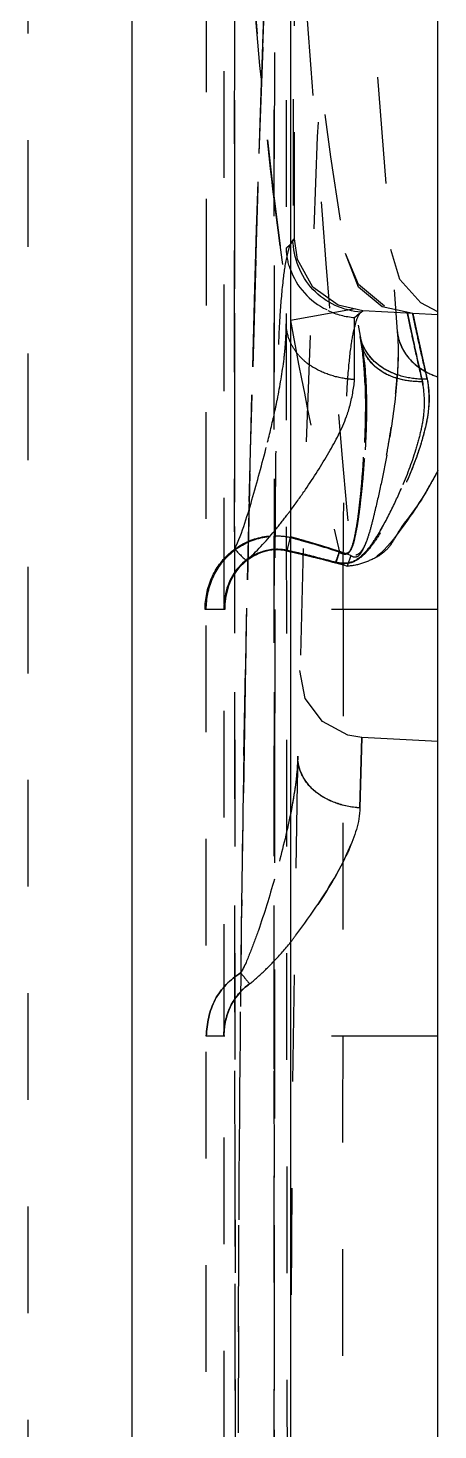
# Model space of a CAD drawing. Header units: millimetres. Extents: x 309 to 11345, y -1340 to 1318.
# Drawn here: x 10480.52 to 10486.8, y -558.3 to -536.82 of the extents above; entities that cross this region are included whole.
import ezdxf

# ---------------------------------------------------------------- set-up
doc = ezdxf.new("R2010")
doc.units = ezdxf.units.MM
doc.header["$LTSCALE"] = 16.335
doc.linetypes.add('HIDDEN', pattern=[0.2, 0.1, -0.1])
doc.layers.get('0').update_dxf_attribs({"linetype": 'CONTINUOUS'})
doc.layers.add('DEFAULT_2', color=8, linetype='HIDDEN')

msp = doc.modelspace()

# ---------------------------------------------------------------- linework, layer by layer
at = {"color": 7, "linetype": 'Continuous'}
for p, q in [((10482.11, -359.801), (10482.11, -644.179)), ((10486.804, -631.838), (10486.804, -372.142)), ((10484.551, -641.217), (10484.551, -534.463))]:
    msp.add_line(p, q, dxfattribs=at)
at = {"layer": 'DEFAULT_2', "color": 8, "linetype": 'HIDDEN'}
for p, q in [((10480.521, -631.649), (10480.521, -372.331)), ((10484.294, -559.307), (10484.294, -444.673)), ((10484.603, -540.052), (10484.666, -463.881)), ((10483.253, -516.57), (10483.235, -627.325)), ((10483.537, -627.325), (10483.523, -516.57)), ((10483.686, -535.918), (10483.685, -544.804)), ((10483.687, -541.863), (10483.689, -535.919)), ((10483.687, -541.863), (10483.689, -535.919)), ((10484.294, -551.895), (10484.302, -535.918)), ((10484.603, -540.052), (10484.585, -540.066)), ((10484.65, -540.369), (10484.603, -540.051)), ((10485.585, -540.79), (10485.385, -540.273)), ((10485.586, -540.749), (10485.385, -540.273)), ((10486.219, -540.673), (10486.079, -540.216)), ((10484.885, -540.788), (10484.65, -540.369)), ((10485.275, -541.068), (10484.885, -540.788)), ((10485.95, -541.091), (10485.585, -540.79)), ((10485.985, -541.082), (10485.587, -540.75)), ((10486.539, -541.028), (10486.219, -540.673)), ((10485.533, -541.121), (10484.543, -541.301)), ((10485.651, -541.155), (10485.275, -541.068)), ((10485.603, -541.196), (10485.561, -541.232)), ((10485.651, -541.155), (10485.616, -541.185)), ((10485.629, -541.172), (10485.651, -541.155)), ((10486.804, -541.215), (10485.651, -541.155)), ((10486.418, -541.195), (10485.95, -541.091)), ((10486.337, -541.191), (10486.393, -541.462)), ((10486.337, -541.191), (10486.393, -541.462)), ((10486.337, -541.191), (10486.393, -541.461)), ((10486.418, -541.195), (10486.473, -541.459)), ((10486.418, -541.195), (10486.473, -541.459)), ((10486.804, -541.167), (10486.539, -541.028)), ((10485.561, -541.232), (10485.527, -541.26)), ((10485.527, -542.207), (10485.527, -541.26)), ((10483.691, -551.896), (10483.687, -541.863)), ((10483.691, -551.896), (10483.687, -541.863)), ((10484.491, -544.823), (10484.543, -544.627)), ((10485.243, -545.008), (10485.295, -544.85)), ((10485.469, -544.902), (10485.411, -545.063)), ((10486.804, -545.729), (10483.235, -545.729)), ((10484.303, -545.727), (10484.302, -546.662)), ((10483.828, -547.963), (10483.852, -546.647)), ((10484.302, -546.662), (10484.3, -547.978)), ((10484.771, -547.092), (10484.685, -546.662)), ((10485.608, -548.768), (10485.638, -547.69)), ((10485.638, -547.69), (10485.608, -548.768)), ((10486.804, -547.751), (10485.638, -547.69)), ((10484.3, -547.978), (10484.297, -551.895)), ((10483.709, -567.496), (10483.691, -551.896)), ((10483.709, -567.496), (10483.691, -551.896)), ((10484.308, -567.496), (10484.294, -551.895)), ((10484.297, -551.895), (10484.295, -556.033)), ((10486.804, -552.265), (10483.253, -552.265)), ((10484.295, -556.033), (10484.294, -558.298)), ((10484.294, -558.298), (10484.294, -559.307))]:
    msp.add_line(p, q, dxfattribs=at)
msp.add_lwpolyline([(10485.638, -547.69), (10485.424, -547.655), (10485.032, -547.446), (10484.771, -547.092)], dxfattribs=at)
for centre, radius, start, end in [((10961.213, -501.99), 476.67, 175.24906, 184.75093), ((22840.619, -541.862), 12356.933, 179.8151074, 180.1181678), ((25930.226, -541.857), 15446.539, 179.8521074, 180.2195227), ((22840.597, -541.862), 12356.118, 179.8151101, 180.3321131), ((10545.942, -530.144), 61.398, 169.1973, 190.8027), ((10961.213, -558.298), 476.67, 175.23506, 184.76494), ((11081.251, -558.298), 597.511, 177.028229, 182.971771), ((11073.956, -558.086), 590.215, 177.012025, 179.340488), ((10961.213, -501.99), 477.675, 183.71825, 185.15416), ((11077.363, -558.061), 593.621, 177.86147, 179.404803), ((11083.19, -558.379), 599.452, 177.851984, 178.878591), ((10555.724, -530.781), 71.958, 184.12783, 186.41712), ((10548.977, -531.534), 65.17, 186.42219, 188.61933), ((10485.561, -540.156), 1.082, 199.1601, 244.7902), ((10545.942, -530.144), 62.404, 190.2993, 193.63103), ((10518.873, -534.553), 33.206, 192.0082, 192.2214), ((10518.842, -534.559), 33.175, 192.0094, 192.2226), ((10518.645, -534.601), 32.973, 192.0084, 192.2218), ((10528.056, -532.555), 42.605, 192.2327, 193.1364), ((10527.996, -532.567), 42.543, 192.2339, 193.1388), ((10527.829, -532.603), 42.373, 192.2333, 193.1426), ((10524.589, -533.254), 38.989, 192.1479, 193.2649), ((10524.527, -533.268), 38.926, 192.1472, 193.2665), ((10485.332, -541.265), 0.872, 220.7316, 230.9805), ((10485.369, -541.218), 0.932, 231.0273, 235.5582), ((10478.402, -541.613), 7.795, 354.0238, 356.1733), ((10469.105, -539.356), 15.561, 345.837, 347.649), ((10471.51, -540.717), 14.746, 350.47, 351.3496), ((10468.843, -540.272), 17.45, 349.7943, 350.4777), ((10476.818, -538.446), 9.64, 323.4319, 325.6215), ((10477.536, -538.974), 8.749, 322.6407, 323.4064), ((10478.054, -539.372), 8.095, 320.4579, 322.6577), ((10484.33, -545.691), 1.085, 78.647, 91.8311), ((10479.013, -564.538), 20.675, 73.8887, 74.486), ((10480.288, -560.376), 16.324, 74.1326, 74.8885), ((10479.112, -564.372), 20.478, 74.0172, 74.6189), ((10488.902, -539.758), 7.256, 224.0582, 226.0377), ((10480.151, -564.546), 20.187, 76.8465, 77.6005), ((10480.181, -564.285), 19.925, 77.3303, 77.5228), ((10480.435, -563), 18.624, 76.6213, 77.4231), ((10480.505, -562.847), 18.451, 76.7182, 77.3353), ((10480.085, -561.031), 16.999, 72.1509, 74.0712), ((10480.018, -561.116), 17.109, 72.0429, 73.9429), ((10481.19, -559.982), 15.505, 74.8769, 76.7474), ((10481.191, -559.854), 15.389, 74.7334, 76.6473), ((19003.365, -557.933), 8518.023, 179.9179089, 180.0869943), ((11075.69, -558.208), 591.95, 179.00833, 179.330639), ((10489.084, -547.178), 6.713, 217.8063, 219.6902), ((10480.963, -547.956), 4.589, 313.5271, 316.5577), ((11091.121, -558.297), 607.38, 179.396021, 180.000075), ((10484.616, -552.264), 1.093, 166.9176, 180.024)]:
    msp.add_arc(centre, radius, start, end, dxfattribs=at)
for points, knots in [([(10484.604, -501.971), (10484.601, -505.147), (10484.59, -517.846), (10484.585, -530.544), (10484.585, -540.066)], [0, 0, 0, 0, 0.25015, 1, 1, 1, 1]), ([(10484.543, -518.987), (10484.003, -522.676), (10483.475, -530.144), (10484.003, -537.612), (10484.543, -541.301)], [0, 0, 0, 0, 0.5, 1, 1, 1, 1]), ([(10484.543, -518.987), (10483.995, -522.675), (10483.486, -530.144), (10483.995, -537.613), (10484.543, -541.301)], [0, 0, 0, 0, 0.5, 1, 1, 1, 1]), ([(10484.543, -518.987), (10483.993, -522.674), (10483.615, -528.283), (10483.869, -535.741), (10484.264, -539.457), (10484.543, -541.301)], [0, 0, 0, 0, 0.499828, 0.749939, 1, 1, 1, 1]), ([(10484.543, -518.987), (10483.993, -522.674), (10483.615, -528.283), (10483.869, -535.741), (10484.264, -539.457), (10484.543, -541.301)], [0, 0, 0, 0, 0.499828, 0.749939, 1, 1, 1, 1]), ([(10484.585, -540.066), (10484.566, -540.085), (10484.533, -540.147), (10484.476, -540.332), (10484.424, -540.68), (10484.378, -541.221), (10484.346, -541.917), (10484.324, -542.746), (10484.307, -544.031), (10484.304, -545.036), (10484.303, -545.727)], [0, 0, 0, 0, 0.01432, 0.035942, 0.102279, 0.198674, 0.322511, 0.469789, 0.635666, 1, 1, 1, 1]), ([(10484.479, -540.192), (10484.486, -540.186), (10484.511, -540.163), (10484.536, -540.14), (10484.553, -540.123)], [0, 0, 0, 0, 0.284695, 1, 1, 1, 1]), ([(10484.553, -540.123), (10484.567, -540.108), (10484.581, -540.084), (10484.603, -540.06), (10484.603, -540.051)], [0, 0, 0, 0, 0.695668, 1, 1, 1, 1]), ([(10485.629, -541.173), (10485.357, -541.156), (10484.805, -540.904), (10484.585, -540.339), (10484.585, -540.066)], [0, 0, 0, 0, 0.4999, 1, 1, 1, 1]), ([(10485.351, -545.729), (10485.352, -545.174), (10485.354, -544.366), (10485.371, -543.333), (10485.392, -542.666), (10485.426, -542.107), (10485.471, -541.666), (10485.529, -541.372), (10485.585, -541.208), (10485.629, -541.172)], [0, 0, 0, 0, 0.362692, 0.528323, 0.675514, 0.798896, 0.895357, 0.962642, 1, 1, 1, 1]), ([(10486.566, -542.238), (10486.532, -542.09), (10486.474, -541.833), (10486.4, -541.507), (10486.363, -541.305), (10486.34, -541.215), (10486.337, -541.191)], [0, 0, 0, 0, 0.424831, 0.738725, 0.933264, 1, 1, 1, 1]), ([(10486.566, -542.238), (10486.532, -542.09), (10486.473, -541.833), (10486.403, -541.507), (10486.358, -541.306), (10486.343, -541.214), (10486.337, -541.191)], [0, 0, 0, 0, 0.424878, 0.738769, 0.933283, 1, 1, 1, 1]), ([(10486.64, -542.2), (10486.606, -542.058), (10486.55, -541.811), (10486.486, -541.526), (10486.451, -541.355), (10486.432, -541.273), (10486.426, -541.223), (10486.417, -541.201), (10486.418, -541.195)], [0, 0, 0, 0, 0.425564, 0.739354, 0.851868, 0.933476, 0.983184, 1, 1, 1, 1]), ([(10486.64, -542.201), (10486.607, -542.058), (10486.549, -541.811), (10486.482, -541.498), (10486.438, -541.306), (10486.423, -541.217), (10486.418, -541.195)], [0, 0, 0, 0, 0.425374, 0.739209, 0.933448, 1, 1, 1, 1]), ([(10484.449, -541.849), (10484.454, -541.806), (10484.471, -541.64), (10484.479, -541.473), (10484.479, -541.35)], [0, 0, 0, 0, 0.258847, 1, 1, 1, 1]), ([(10484.561, -541.672), (10484.548, -541.647), (10484.503, -541.547), (10484.479, -541.437), (10484.479, -541.357)], [0, 0, 0, 0, 0.265679, 1, 1, 1, 1]), ([(10485.611, -541.544), (10485.662, -541.817), (10485.692, -542.245), (10485.692, -542.826), (10485.673, -543.286), (10485.647, -543.675), (10485.618, -543.987), (10485.592, -544.22), (10485.566, -544.411), (10485.539, -544.561), (10485.514, -544.671), (10485.487, -544.77), (10485.448, -544.855), (10485.363, -544.886), (10485.314, -544.859), (10485.293, -544.841)], [0, 0, 0, 0, 0.238442, 0.366825, 0.499002, 0.633548, 0.701357, 0.768645, 0.834671, 0.867253, 0.899652, 0.930836, 0.956136, 0.976383, 1, 1, 1, 1]), ([(10485.611, -541.544), (10485.662, -541.817), (10485.692, -542.245), (10485.692, -542.826), (10485.673, -543.286), (10485.647, -543.675), (10485.618, -543.987), (10485.592, -544.22), (10485.566, -544.411), (10485.539, -544.561), (10485.514, -544.671), (10485.487, -544.77), (10485.448, -544.855), (10485.363, -544.886), (10485.314, -544.859), (10485.293, -544.841)], [0, 0, 0, 0, 0.238442, 0.366825, 0.499002, 0.633548, 0.701357, 0.768645, 0.834671, 0.867253, 0.899652, 0.930836, 0.956136, 0.976383, 1, 1, 1, 1]), ([(10485.631, -541.652), (10485.682, -541.916), (10485.711, -542.332), (10485.708, -542.895), (10485.687, -543.34), (10485.659, -543.716), (10485.628, -544.019), (10485.601, -544.244), (10485.573, -544.43), (10485.545, -544.576), (10485.519, -544.682), (10485.491, -544.778), (10485.45, -544.86), (10485.367, -544.893), (10485.317, -544.867), (10485.295, -544.851)], [0, 0, 0, 0, 0.238088, 0.366052, 0.497809, 0.63199, 0.699633, 0.76684, 0.832906, 0.865508, 0.897892, 0.929092, 0.954817, 0.975864, 1, 1, 1, 1]), ([(10486.181, -541.47), (10486.205, -541.755), (10486.177, -542.346), (10486.071, -543.081), (10485.958, -543.684), (10485.876, -544.065), (10485.81, -544.331), (10485.769, -544.483), (10485.735, -544.596), (10485.697, -544.708), (10485.661, -544.8), (10485.619, -544.867), (10485.584, -544.917), (10485.521, -544.937), (10485.485, -544.915), (10485.469, -544.902)], [0, 0, 0, 0, 0.235434, 0.484298, 0.611695, 0.740366, 0.805061, 0.837482, 0.869942, 0.902434, 0.934965, 0.951178, 0.967601, 0.983718, 1, 1, 1, 1]), ([(10486.181, -541.47), (10486.205, -541.755), (10486.177, -542.346), (10486.071, -543.081), (10485.958, -543.684), (10485.876, -544.065), (10485.81, -544.331), (10485.769, -544.483), (10485.735, -544.596), (10485.697, -544.708), (10485.661, -544.8), (10485.619, -544.867), (10485.584, -544.917), (10485.521, -544.937), (10485.485, -544.915), (10485.469, -544.902)], [0, 0, 0, 0, 0.235434, 0.484298, 0.611695, 0.740366, 0.805061, 0.837482, 0.869942, 0.902434, 0.934965, 0.951178, 0.967601, 0.983718, 1, 1, 1, 1]), ([(10486.181, -541.47), (10486.205, -541.755), (10486.177, -542.346), (10486.071, -543.081), (10485.958, -543.684), (10485.876, -544.065), (10485.81, -544.331), (10485.769, -544.483), (10485.735, -544.596), (10485.697, -544.708), (10485.661, -544.8), (10485.619, -544.867), (10485.584, -544.917), (10485.521, -544.937), (10485.485, -544.915), (10485.469, -544.902)], [0, 0, 0, 0, 0.235434, 0.484298, 0.611695, 0.740366, 0.805061, 0.837482, 0.869942, 0.902434, 0.934965, 0.951178, 0.967601, 0.983718, 1, 1, 1, 1]), ([(10486.181, -541.47), (10486.205, -541.755), (10486.177, -542.346), (10486.071, -543.081), (10485.958, -543.684), (10485.876, -544.065), (10485.81, -544.331), (10485.769, -544.483), (10485.735, -544.596), (10485.697, -544.708), (10485.661, -544.8), (10485.619, -544.867), (10485.584, -544.917), (10485.521, -544.937), (10485.485, -544.915), (10485.469, -544.902)], [0, 0, 0, 0, 0.235434, 0.484298, 0.611695, 0.740366, 0.805061, 0.837482, 0.869942, 0.902434, 0.934965, 0.951178, 0.967601, 0.983718, 1, 1, 1, 1]), ([(10486.64, -542.2), (10486.52, -542.205), (10486.281, -542.178), (10485.871, -542.024), (10485.648, -541.739), (10485.611, -541.544)], [0, 0, 0, 0, 0.274252, 0.543988, 1, 1, 1, 1]), ([(10486.64, -542.201), (10486.52, -542.205), (10486.281, -542.178), (10485.871, -542.024), (10485.648, -541.739), (10485.611, -541.544)], [0, 0, 0, 0, 0.274254, 0.54399, 1, 1, 1, 1]), ([(10485.685, -542.25), (10485.682, -542.188), (10485.67, -541.952), (10485.643, -541.716), (10485.611, -541.544)], [0, 0, 0, 0, 0.259972, 1, 1, 1, 1]), ([(10486.566, -542.238), (10486.458, -542.242), (10486.241, -542.219), (10485.869, -542.083), (10485.665, -541.827), (10485.631, -541.652)], [0, 0, 0, 0, 0.275576, 0.545912, 1, 1, 1, 1]), ([(10486.566, -542.238), (10486.458, -542.242), (10486.241, -542.219), (10485.869, -542.083), (10485.665, -541.827), (10485.631, -541.652)], [0, 0, 0, 0, 0.275574, 0.54591, 1, 1, 1, 1]), ([(10486.132, -542.172), (10486.001, -542.127), (10485.775, -541.995), (10485.652, -541.761), (10485.631, -541.652)], [0, 0, 0, 0, 0.555752, 1, 1, 1, 1]), ([(10485.703, -542.348), (10485.701, -542.288), (10485.689, -542.054), (10485.664, -541.821), (10485.631, -541.652)], [0, 0, 0, 0, 0.259746, 1, 1, 1, 1]), ([(10486.181, -541.47), (10486.193, -541.618), (10486.341, -541.936), (10486.636, -542.11), (10486.804, -542.167)], [0, 0, 0, 0, 0.455955, 1, 1, 1, 1]), ([(10486.181, -541.47), (10486.193, -541.618), (10486.341, -541.936), (10486.636, -542.11), (10486.804, -542.167)], [0, 0, 0, 0, 0.455959, 1, 1, 1, 1]), ([(10486.181, -541.47), (10486.193, -541.618), (10486.341, -541.936), (10486.636, -542.11), (10486.804, -542.167)], [0, 0, 0, 0, 0.455961, 1, 1, 1, 1]), ([(10486.181, -541.47), (10486.183, -541.493), (10486.197, -541.593), (10486.234, -541.69), (10486.272, -541.757)], [0, 0, 0, 0, 0.233434, 1, 1, 1, 1]), ([(10484.306, -542.684), (10484.321, -542.613), (10484.379, -542.337), (10484.425, -542.058), (10484.449, -541.849)], [0, 0, 0, 0, 0.257802, 1, 1, 1, 1]), ([(10486.162, -542.126), (10486.066, -542.091), (10485.891, -542.004), (10485.757, -541.86), (10485.709, -541.785)], [0, 0, 0, 0, 0.534276, 1, 1, 1, 1]), ([(10486.272, -541.757), (10486.285, -541.779), (10486.344, -541.871), (10486.424, -541.949), (10486.49, -542)], [0, 0, 0, 0, 0.233549, 1, 1, 1, 1]), ([(10486.272, -541.757), (10486.285, -541.779), (10486.344, -541.871), (10486.424, -541.949), (10486.49, -542)], [0, 0, 0, 0, 0.23355, 1, 1, 1, 1]), ([(10486.49, -542), (10486.513, -542.018), (10486.61, -542.086), (10486.719, -542.138), (10486.804, -542.167)], [0, 0, 0, 0, 0.240498, 1, 1, 1, 1]), ([(10486.49, -542), (10486.513, -542.018), (10486.61, -542.086), (10486.719, -542.138), (10486.804, -542.167)], [0, 0, 0, 0, 0.240498, 1, 1, 1, 1]), ([(10485.527, -542.207), (10485.494, -542.205), (10485.356, -542.194), (10485.221, -542.162), (10485.122, -542.127)], [0, 0, 0, 0, 0.241811, 1, 1, 1, 1]), ([(10486.64, -542.2), (10486.659, -542.308), (10486.682, -542.54), (10486.626, -542.901), (10486.519, -543.283), (10486.368, -543.68), (10486.183, -544.087), (10486.004, -544.428), (10485.833, -544.692), (10485.691, -544.885), (10485.487, -545.033), (10485.314, -545.033), (10485.235, -545.013)], [0, 0, 0, 0, 0.096696, 0.203758, 0.321041, 0.44683, 0.579215, 0.716481, 0.786453, 0.857331, 0.928359, 1, 1, 1, 1]), ([(10485.243, -545.008), (10485.319, -545.028), (10485.491, -545.029), (10485.681, -544.873), (10485.821, -544.688), (10485.98, -544.425), (10486.15, -544.092), (10486.373, -543.573), (10486.544, -543.065), (10486.607, -542.571), (10486.583, -542.344), (10486.566, -542.238)], [0, 0, 0, 0, 0.071621, 0.142865, 0.213326, 0.283082, 0.419858, 0.551854, 0.794607, 0.902192, 1, 1, 1, 1]), ([(10485.299, -544.846), (10485.33, -544.868), (10485.429, -544.894), (10485.5, -544.745), (10485.532, -544.595), (10485.566, -544.417), (10485.589, -544.238), (10485.618, -543.994), (10485.646, -543.687), (10485.671, -543.319), (10485.692, -542.841), (10485.694, -542.484), (10485.685, -542.25)], [0, 0, 0, 0, 0.040145, 0.087397, 0.150345, 0.214898, 0.28042, 0.346929, 0.481128, 0.614358, 0.745838, 1, 1, 1, 1]), ([(10485.299, -544.846), (10485.33, -544.868), (10485.429, -544.894), (10485.5, -544.745), (10485.532, -544.595), (10485.566, -544.417), (10485.589, -544.238), (10485.618, -543.994), (10485.646, -543.687), (10485.671, -543.319), (10485.692, -542.841), (10485.694, -542.484), (10485.685, -542.25)], [0, 0, 0, 0, 0.040145, 0.087397, 0.150345, 0.214898, 0.28042, 0.346929, 0.481128, 0.614358, 0.745838, 1, 1, 1, 1]), ([(10485.402, -542.771), (10485.42, -542.722), (10485.478, -542.538), (10485.512, -542.347), (10485.527, -542.207)], [0, 0, 0, 0, 0.267602, 1, 1, 1, 1]), ([(10486.64, -542.2), (10486.664, -542.372), (10486.678, -542.646), (10486.596, -543.013), (10486.475, -543.42), (10486.257, -543.943), (10486.047, -544.354), (10485.92, -544.556)], [0, 0, 0, 0, 0.206978, 0.323474, 0.44773, 0.714995, 1, 1, 1, 1]), ([(10486.566, -542.238), (10486.589, -542.401), (10486.607, -542.662), (10486.539, -543.011), (10486.433, -543.397), (10486.243, -543.894), (10486.055, -544.286), (10485.944, -544.48)], [0, 0, 0, 0, 0.209438, 0.326103, 0.450185, 0.716279, 1, 1, 1, 1]), ([(10486.566, -542.238), (10486.589, -542.401), (10486.607, -542.662), (10486.539, -543.011), (10486.433, -543.397), (10486.243, -543.894), (10486.055, -544.286), (10485.944, -544.48)], [0, 0, 0, 0, 0.209438, 0.326103, 0.450185, 0.716279, 1, 1, 1, 1]), ([(10485.295, -544.851), (10485.326, -544.875), (10485.429, -544.901), (10485.504, -544.756), (10485.537, -544.61), (10485.572, -544.439), (10485.597, -544.266), (10485.627, -544.03), (10485.657, -543.734), (10485.684, -543.38), (10485.708, -542.918), (10485.711, -542.574), (10485.703, -542.348)], [0, 0, 0, 0, 0.043907, 0.091956, 0.154884, 0.219271, 0.284521, 0.350699, 0.484163, 0.616613, 0.747292, 1, 1, 1, 1]), ([(10485.295, -544.851), (10485.326, -544.875), (10485.429, -544.901), (10485.504, -544.756), (10485.537, -544.61), (10485.572, -544.439), (10485.597, -544.266), (10485.627, -544.03), (10485.657, -543.734), (10485.684, -543.38), (10485.708, -542.918), (10485.711, -542.574), (10485.703, -542.348)], [0, 0, 0, 0, 0.043907, 0.091956, 0.154884, 0.219271, 0.284521, 0.350699, 0.484163, 0.616613, 0.747292, 1, 1, 1, 1]), ([(10484.774, -543.889), (10484.9, -543.705), (10485.13, -543.344), (10485.332, -542.963), (10485.402, -542.771)], [0, 0, 0, 0, 0.522162, 1, 1, 1, 1]), ([(10483.688, -544.804), (10483.809, -544.546), (10483.972, -543.994), (10484.123, -543.443), (10484.193, -543.163)], [0, 0, 0, 0, 0.496783, 1, 1, 1, 1]), ([(10486.018, -543.364), (10485.993, -543.502), (10485.939, -543.781), (10485.859, -544.126), (10485.794, -544.404), (10485.746, -544.576), (10485.699, -544.712), (10485.652, -544.808), (10485.583, -544.897), (10485.504, -544.907), (10485.469, -544.902)], [0, 0, 0, 0, 0.247714, 0.497463, 0.623044, 0.748869, 0.811861, 0.874705, 0.937435, 1, 1, 1, 1]), ([(10486.804, -543.603), (10486.641, -543.906), (10486.315, -544.426), (10485.746, -545.136), (10485.411, -545.063)], [0, 0, 0, 0, 0.501135, 1, 1, 1, 1]), ([(10486.804, -543.599), (10486.761, -543.676), (10486.673, -543.833), (10486.496, -544.155), (10486.308, -544.364), (10486.209, -544.523)], [0, 0, 0, 0, 0.241952, 0.489717, 1, 1, 1, 1]), ([(10483.235, -545.729), (10483.235, -545.565), (10483.301, -545.235), (10483.597, -544.827), (10484.044, -544.593), (10484.383, -544.585), (10484.543, -544.616)], [0, 0, 0, 0, 0.25138, 0.500028, 0.748701, 1, 1, 1, 1]), ([(10483.235, -545.729), (10483.235, -545.565), (10483.301, -545.235), (10483.597, -544.827), (10484.044, -544.593), (10484.383, -544.585), (10484.543, -544.616)], [0, 0, 0, 0, 0.251381, 0.500028, 0.748702, 1, 1, 1, 1]), ([(10483.235, -545.729), (10483.235, -545.565), (10483.301, -545.235), (10483.597, -544.827), (10484.044, -544.593), (10484.383, -544.585), (10484.543, -544.616)], [0, 0, 0, 0, 0.251424, 0.500065, 0.748743, 1, 1, 1, 1]), ([(10483.253, -545.729), (10483.253, -545.567), (10483.317, -545.241), (10483.608, -544.836), (10484.05, -544.602), (10484.385, -544.595), (10484.543, -544.627)], [0, 0, 0, 0, 0.251377, 0.500107, 0.74878, 1, 1, 1, 1]), ([(10483.253, -545.729), (10483.253, -545.567), (10483.317, -545.241), (10483.608, -544.836), (10484.05, -544.602), (10484.385, -544.595), (10484.543, -544.627)], [0, 0, 0, 0, 0.251434, 0.500155, 0.748834, 1, 1, 1, 1]), ([(10485.92, -544.556), (10485.882, -544.618), (10485.8, -544.74), (10485.66, -544.91), (10485.466, -545.04), (10485.309, -545.028), (10485.235, -545.013)], [0, 0, 0, 0, 0.246804, 0.495792, 0.746451, 1, 1, 1, 1]), ([(10485.944, -544.48), (10485.906, -544.548), (10485.824, -544.682), (10485.685, -544.869), (10485.493, -545.031), (10485.322, -545.023), (10485.243, -545.008)], [0, 0, 0, 0, 0.246328, 0.495212, 0.74595, 1, 1, 1, 1]), ([(10486.209, -544.523), (10486.164, -544.593), (10486.108, -544.706), (10485.999, -544.836), (10485.86, -544.936), (10485.665, -545.02), (10485.496, -545.064), (10485.411, -545.063)], [0, 0, 0, 0, 0.246987, 0.371241, 0.496824, 0.748439, 1, 1, 1, 1]), ([(10484.491, -544.823), (10484.367, -544.796), (10484.101, -544.815), (10483.657, -545.078), (10483.523, -545.483), (10483.523, -545.729)], [0, 0, 0, 0, 0.25376, 0.506507, 1, 1, 1, 1]), ([(10484.295, -544.808), (10484.08, -544.822), (10483.643, -545.055), (10483.523, -545.512), (10483.523, -545.729)], [0, 0, 0, 0, 0.498589, 1, 1, 1, 1]), ([(10484.295, -544.816), (10484.083, -544.83), (10483.653, -545.064), (10483.537, -545.515), (10483.537, -545.729)], [0, 0, 0, 0, 0.497924, 1, 1, 1, 1]), ([(10484.295, -544.816), (10484.083, -544.83), (10483.653, -545.064), (10483.537, -545.515), (10483.537, -545.729)], [0, 0, 0, 0, 0.497925, 1, 1, 1, 1]), ([(10484.655, -547.978), (10484.649, -548.242), (10484.57, -548.792), (10484.406, -549.474), (10484.246, -550.042), (10484.112, -550.473), (10483.965, -550.893), (10483.856, -551.17), (10483.78, -551.293)], [0, 0, 0, 0, 0.229401, 0.481207, 0.611514, 0.743141, 0.874452, 1, 1, 1, 1]), ([(10484.655, -547.978), (10484.654, -548.045), (10484.638, -548.319), (10484.596, -548.591), (10484.556, -548.795)], [0, 0, 0, 0, 0.242356, 1, 1, 1, 1]), ([(10485.608, -548.768), (10485.478, -548.761), (10485.225, -548.703), (10484.826, -548.495), (10484.651, -548.171), (10484.655, -547.978)], [0, 0, 0, 0, 0.29065, 0.569633, 1, 1, 1, 1]), ([(10485.608, -548.768), (10485.476, -548.761), (10485.231, -548.712), (10484.921, -548.54), (10484.707, -548.292), (10484.653, -548.082), (10484.655, -547.978)], [0, 0, 0, 0, 0.291249, 0.543221, 0.771813, 1, 1, 1, 1]), ([(10485.608, -548.768), (10485.602, -548.99), (10485.438, -549.466), (10485.051, -550.137), (10484.64, -550.712), (10484.262, -551.165), (10484.045, -551.38), (10483.918, -551.465)], [0, 0, 0, 0, 0.206624, 0.451985, 0.719968, 0.85901, 1, 1, 1, 1]), ([(10484.628, -550.717), (10484.867, -550.394), (10485.285, -549.798), (10485.585, -549.098), (10485.608, -548.768)], [0, 0, 0, 0, 0.548227, 1, 1, 1, 1]), ([(10484.051, -550.647), (10484.012, -550.757), (10483.929, -550.975), (10483.843, -551.194), (10483.78, -551.293)], [0, 0, 0, 0, 0.499031, 1, 1, 1, 1]), ([(10483.78, -551.293), (10483.622, -551.398), (10483.334, -551.68), (10483.263, -552.073), (10483.253, -552.265)], [0, 0, 0, 0, 0.496985, 1, 1, 1, 1]), ([(10483.253, -552.265), (10483.264, -552.073), (10483.333, -551.68), (10483.622, -551.397), (10483.78, -551.293)], [0, 0, 0, 0, 0.503058, 1, 1, 1, 1]), ([(10483.523, -552.265), (10483.523, -552.11), (10483.587, -551.8), (10483.791, -551.549), (10483.918, -551.465)], [0, 0, 0, 0, 0.503799, 1, 1, 1, 1])]:
    msp.add_open_spline(points, degree=3, knots=knots, dxfattribs=at)
for points in [[(10484.539, -540.511), (10484.504, -540.409), (10484.483, -540.3), (10484.48, -540.192)], [(10485.527, -541.26), (10485.388, -541.25), (10485.249, -541.213), (10485.122, -541.154)], [(10485.638, -541.643), (10485.627, -541.611), (10485.617, -541.578), (10485.611, -541.544)], [(10485.683, -541.804), (10485.659, -541.756), (10485.641, -541.704), (10485.631, -541.652)], [(10485.709, -541.785), (10485.68, -541.741), (10485.656, -541.693), (10485.638, -541.643)], [(10486.181, -541.47), (10486.191, -541.584), (10486.194, -541.7), (10486.192, -541.815)], [(10486.181, -541.47), (10486.191, -541.584), (10486.194, -541.7), (10486.192, -541.815)], [(10486.181, -541.47), (10486.191, -541.584), (10486.194, -541.7), (10486.192, -541.815)], [(10484.671, -541.834), (10484.628, -541.785), (10484.591, -541.73), (10484.561, -541.672)], [(10486.192, -541.815), (10486.191, -541.921), (10486.187, -542.027), (10486.18, -542.133)], [(10485.122, -542.127), (10485.024, -542.092), (10484.928, -542.046), (10484.842, -541.987)], [(10486.566, -542.238), (10486.42, -542.243), (10486.271, -542.221), (10486.132, -542.172)], [(10483.865, -544.981), (10484.023, -544.844), (10484.164, -544.687), (10484.297, -544.526)], [(10485.469, -544.902), (10485.165, -544.793), (10484.855, -544.701), (10484.543, -544.616)], [(10485.293, -544.841), (10485.045, -544.76), (10484.795, -544.686), (10484.543, -544.616)], [(10485.293, -544.841), (10485.045, -544.76), (10484.795, -544.686), (10484.543, -544.616)], [(10485.295, -544.85), (10485.047, -544.77), (10484.796, -544.696), (10484.543, -544.627)], [(10485.295, -544.85), (10485.047, -544.77), (10484.796, -544.696), (10484.543, -544.627)], [(10484.491, -544.823), (10484.427, -544.809), (10484.36, -544.804), (10484.295, -544.808)], [(10484.485, -544.83), (10484.423, -544.817), (10484.358, -544.812), (10484.295, -544.816)], [(10484.485, -544.83), (10484.423, -544.817), (10484.358, -544.812), (10484.295, -544.816)], [(10484.485, -544.83), (10484.423, -544.817), (10484.358, -544.812), (10484.295, -544.816)], [(10484.485, -544.83), (10484.796, -544.899), (10485.106, -544.973), (10485.411, -545.063)], [(10484.485, -544.83), (10484.737, -544.886), (10484.987, -544.946), (10485.235, -545.014)], [(10484.491, -544.823), (10484.743, -544.879), (10484.994, -544.94), (10485.243, -545.009)], [(10485.235, -545.013), (10485.255, -544.956), (10485.274, -544.898), (10485.293, -544.841)], [(10485.243, -545.008), (10485.26, -544.956), (10485.278, -544.903), (10485.295, -544.85)], [(10484.297, -549.859), (10484.221, -550.124), (10484.142, -550.387), (10484.051, -550.647)], [(10484.295, -551.111), (10484.381, -551.021), (10484.463, -550.928), (10484.541, -550.831)], [(10484.541, -550.831), (10484.57, -550.793), (10484.599, -550.755), (10484.628, -550.717)], [(10483.918, -551.465), (10483.989, -551.407), (10484.057, -551.346), (10484.124, -551.283)], [(10483.918, -551.465), (10483.734, -551.587), (10483.601, -551.802), (10483.551, -552.017)]]:
    msp.add_open_spline(points, degree=3, dxfattribs=at)

doc.saveas('drawing.dxf')
